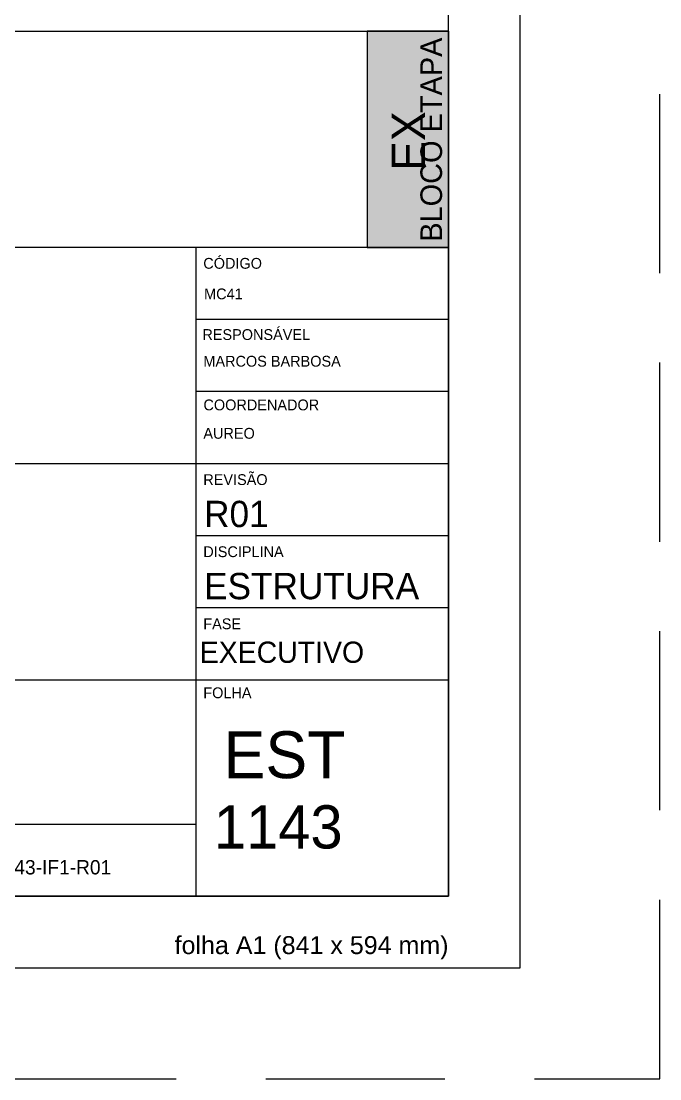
# Model space of a CAD drawing. Extents: x -1.9 to 86, y -1.6 to 60.9.
# Drawn here: x 77.13 to 86.05, y -1.55 to 13.21 of the extents above; entities that cross this region are included whole.
import ezdxf
from ezdxf.enums import TextEntityAlignment as Align

# ---------------------------------------------------------------- set-up
doc = ezdxf.new("R2010")
doc.units = 0
doc.header["$MEASUREMENT"] = 0
doc.linetypes.add('CENTER', pattern=[2, 1.25, -0.25, 0.25, -0.25])
doc.linetypes.add('HIDDEN', pattern=[0.375, 0.25, -0.125])
doc.layers.get('0').update_dxf_attribs({"linetype": 'CONTINUOUS'})
doc.layers.get('Defpoints').update_dxf_attribs({"linetype": 'CONTINUOUS'})
for name, color, linetype in [('_ARQUIVO', 7, 'CONTINUOUS'), ('ARQ-MAR', 2, 'CONTINUOUS'), ('ARQ_CAR', 7, 'CONTINUOUS'), ('ARQ_CAR-TXT', 7, 'CONTINUOUS'), ('ARQ_FOLHA', 7, 'CONTINUOUS'), ('ARQ_TXT-2', 2, 'CONTINUOUS'), ('ARQ_TXT-4', 4, 'CONTINUOUS'), ('ARQ_VISTA 0', 251, 'CONTINUOUS')]:
    doc.layers.add(name, color=color, linetype=linetype)
doc.styles.add('01-MILLEU', font='GOTHIC.TTF')
doc.styles.add('TQS_ARIAL', font='arial.ttf')

# ---------------------------------------------------------------- blocks, each defined once
blk = doc.blocks.new('FOLHA A1 - 841 X 594')
at = {"layer": 'ARQ_FOLHA', "color": 1}
for points in [[(-841, 0), (0, 0), (0, 594), (-841, 594)], [(-816, 10), (-10, 10), (-10, 584), (-816, 584)]]:
    blk.add_lwpolyline(points, close=True, dxfattribs=at)
at = {"layer": 'Defpoints', "color": 8, "linetype": 'HIDDEN', "ltscale": 100}
blk.add_lwpolyline([(-860.5, 609.5), (-860.5, -15.5), (19.5, -15.5), (19.5, 609.5)], close=True, dxfattribs=at)
at = {"layer": 'ARQ_FOLHA', "insert": (-10, 4.42), "char_height": 2.5, "width": 84.157, "attachment_point": 3, "style": 'TQS_ARIAL'}
blk.add_mtext('\\pxt3;folha A1 (841 x 594 mm)', dxfattribs=at)
blk = doc.blocks.new('*U24')
blk.add_blockref('FOLHA A1 - 841 X 594', (0, 0))
blk = doc.blocks.new('*U27')
at = {"layer": 'ARQ_CAR-TXT', "true_color": 0x58ba48}
h = blk.add_hatch(color=85, dxfattribs=at)
h.dxf.hatch_style = 1
h.paths.add_polyline_path([(-11.28, 0), (0, 0), (0, 30), (-11.28, 30)])
at = {"layer": 'ARQ_CAR', "color": 5}
blk.add_lwpolyline([(-11.28, 0), (0, 0), (0, 30), (-11.28, 30)], close=True, dxfattribs=at)
at = {"layer": 'ARQ_CAR-TXT', "color": 4, "style": '01-MILLEU'}
blk.add_text('EX', height=4.614, rotation=90, dxfattribs=at).set_placement((-3.26, 10.64))
at = {"layer": 'ARQ_TXT-2', "style": '01-MILLEU'}
blk.add_text('EXECUTIVO', height=2.95, dxfattribs=at).set_placement((-34.5, -57.63))
blk = doc.blocks.new('SELO METROCASA - EXECUTIVO')
at = {"layer": 'ARQ-MAR', "color": 5}
blk.add_line((-173.01, 10), (-35, 10), dxfattribs=at)
at = {"layer": 'ARQ_CAR', "color": 5}
for points in [[(-175, 0), (-175, 120), (0, 120), (0, 0)], [(-11.28, 90), (0, 90), (0, 120), (-11.28, 120)]]:
    blk.add_lwpolyline(points, close=True, dxfattribs=at)
for points in [[(0, 90), (-175, 90)], [(-35, 0), (-35, 90)], [(0, 60), (-175, 60)], [(-175, 30), (0, 30)], [(-175, 10), (-35, 10)]]:
    blk.add_lwpolyline(points, dxfattribs=at)
at = {"layer": 'ARQ_CAR'}
for points in [[(0, 80), (-35, 80)], [(0, 70), (-35, 70)], [(0, 50), (-35, 50)], [(0, 40), (-35, 40)]]:
    blk.add_lwpolyline(points, dxfattribs=at)
at = {"layer": 'ARQ_CAR-TXT', "color": 1, "style": '01-MILLEU'}
for s, p in [('CÓDIGO ', (-34.01, 87.04)), ('RESPONSÁVEL', (-34.14, 77.16)), ('COORDENADOR', (-33.99, 67.4)), ('REVISÃO', (-34.01, 57.04)), ('DISCIPLINA', (-34.01, 47.04)), ('FASE', (-34.01, 37.04)), ('FOLHA', (-34.01, 27.47))]:
    blk.add_text(s, height=1.5, dxfattribs=at).set_placement(p)
at = {"layer": 'ARQ_CAR-TXT', "color": 4, "style": '01-MILLEU'}
blk.add_attdef('ASSUNTO.DO.PROJETO', (-163.54, 18.21), '', height=3.69, dxfattribs=at)
at = {"layer": 'ARQ_TXT-2', "style": '01-MILLEU'}
for tag, p in [('N_REV0', (-169.74, 157.54)), ('R_DES', (-155.84, 157.49)), ('DATA_0', (-140.16, 157.49))]:
    blk.add_attdef(tag, text='', height=2, dxfattribs=at).set_placement(p, align=Align.MIDDLE_CENTER)
for tag, p, height in [('DESCRIÇÃO.DA.REVISÃO_0', (-131.24, 156.49), 2), ('MC_XXX-XX', (-33.9, 82.8), 1.5), ('RESPONSÁVEL', (-34, 73.46), 1.5), ('COORDENADOR', (-34, 63.46), 1.5), ('XXX-XX', (-33.9, 51.2), 3.65), ('DISCIPLINA', (-33.9, 41.2), 3.65), ('OBRA', (-164.01, 39.31), 3), ('ENDEREÇO', (-164.01, 34.81), 3), ('ESCALA', (-155.51, 2.7), 2)]:
    blk.add_attdef(tag, p, '', height=height, dxfattribs=at)
blk.add_attdef('DCP', text='', height=3.24, dxfattribs=at).set_placement((-23.62, 17.18), align=Align.MIDDLE_LEFT)
blk.add_attdef('DES', text='', height=2.99, dxfattribs=at).set_placement((-19.84, 12.19), align=Align.MIDDLE)
at = {"layer": 'ARQ_TXT-4', "style": '01-MILLEU'}
blk.add_attdef('CLIENTE', (-164.51, 45.8), '', height=5, dxfattribs=at)
at = {"layer": 'ARQ_VISTA 0', "style": '01-MILLEU'}
blk.add_attdef('LOGO', (-164.51, 77.38), '', height=5, dxfattribs=at)
at = {"layer": 'Defpoints', "color": 253, "linetype": 'CENTER', "ltscale": 10, "style": '01-MILLEU'}
blk.add_text('BLOCO ETAPA', height=3, rotation=90, dxfattribs=at).set_placement((-0.9, 90.79))

msp = doc.modelspace()

# ---------------------------------------------------------------- block references
at = {"xscale": 0.09999999999999938, "yscale": 0.09999999999999938, "zscale": 0.09999999999999938}
msp.add_blockref('*U24', (84.1, -0.004999), dxfattribs=at)
ref = msp.add_blockref('SELO METROCASA - EXECUTIVO', (83.1, 0.995001), dxfattribs=dict(xscale=0.1006544394922334, yscale=0.1006544394922334, zscale=0.1006544394922334))
ref.add_attrib('XXX-XX', 'R01', (79.687815, 6.148508), dxfattribs={"layer": 'ARQ_TXT-2', "height": 0.3673887, "style": '01-MILLEU'})
ref.add_attrib('DCP', 'EST', dxfattribs={"layer": 'ARQ_TXT-2', "height": 0.6542539, "style": '01-MILLEU'}).set_placement((79.960085, 2.970285), align=Align.MIDDLE_LEFT)
ref.add_attrib('DES', '1143', dxfattribs={"layer": 'ARQ_TXT-2', "height": 0.6039266, "style": '01-MILLEU'}).set_placement((80.72337, 1.963128), align=Align.MIDDLE)
ref.add_attrib('MC_XXX-XX', 'MC41', (79.687815, 9.329189), dxfattribs={"layer": 'ARQ_TXT-2', "height": 0.1509817, "style": '01-MILLEU'})
ref.add_attrib('RESPONSÁVEL', 'MARCOS BARBOSA', (79.677749, 8.389076), dxfattribs={"layer": 'ARQ_TXT-2', "height": 0.15098166, "style": '01-MILLEU'})
ref.add_attrib('COORDENADOR', 'AUREO', (79.677749, 7.382532), dxfattribs={"layer": 'ARQ_TXT-2', "height": 0.1509817, "style": '01-MILLEU'})
ref.add_attrib('DISCIPLINA', 'ESTRUTURA', (79.687815, 5.141964), dxfattribs={"layer": 'ARQ_TXT-2', "height": 0.3673887, "style": '01-MILLEU'})
at = {"layer": 'ARQ_CAR', "xscale": 0.1006544394922334, "yscale": 0.1006544394922334, "zscale": 0.1006544394922334}
msp.add_blockref('*U27', (83.1, 10.053901), dxfattribs=at)

# ---------------------------------------------------------------- texts
at = {"layer": '_ARQUIVO', "style": '01-MILLEU'}
msp.add_text('MC41-EST-EX-1143-IF1-R01 ', height=0.2, dxfattribs=at).set_placement((74.883972, 1.299432))

doc.saveas('drawing.dxf')
